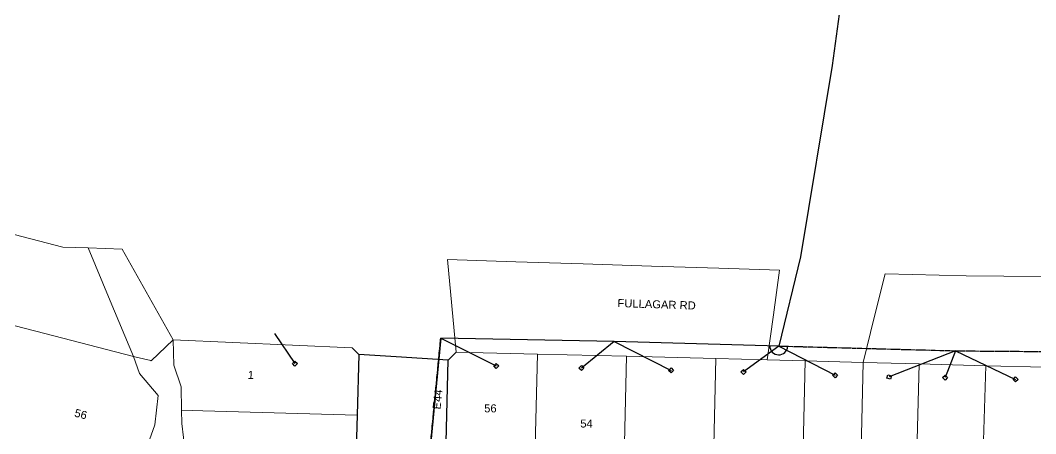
# Model space of a CAD drawing. Header units: metres. Extents: x 311639 to 313197, y 6256063 to 6257195.
# Drawn here: x 312360 to 312588.2, y 6256536.2 to 6256629.1 of the extents above; entities that cross this region are included whole.
import ezdxf
from ezdxf.enums import TextEntityAlignment as Align

# ---------------------------------------------------------------- set-up
doc = ezdxf.new("R2010")
doc.units = ezdxf.units.M
doc.linetypes.add('Cable Exist OH', pattern=[1, 1, 0])
doc.layers.get('0').update_dxf_attribs({"color": 6})
doc.layers.add('Cadastre Land Parcels_SP_EXT', color=9, linetype='Continuous', lineweight=5)
doc.layers.add('Cadastre Roads_SP_EXT', color=9, linetype='Continuous', lineweight=5)
doc.layers.add('Features_HIDE', color=1, linetype='Continuous', plot=False)
for name, color, linetype in [('Mains_HV_EXT', 7, 'Continuous'), ('Mains_LV_EXT', 7, 'Continuous'), ('Mains_SL_EXT', 7, 'Continuous'), ('OH_Details_SP_MISC', 7, 'Continuous'), ('Services_SP_EXT', 7, 'Continuous')]:
    doc.layers.add(name, color=color, linetype=linetype)
doc.styles.get("Standard").update_dxf_attribs({"font": 'arial.ttf'})
doc.linetypes.add('Cable P UG', pattern='A,6,-0.5,["P",Standard,S=1.7,R=0,X=0.5,Y=-1],-2.9', length=9.4)

# ---------------------------------------------------------------- blocks, each defined once
blk = doc.blocks.new('CCP_EXT')
at = {"flags": 9}
blk.add_attdef('NOTES', text='', height=0.2, dxfattribs=at).set_placement((0, -2), align=Align.MIDDLE_LEFT)
blk.add_wipeout([(0, 0.57), (0.57, 0), (0, -0.57), (-0.57, 0)])
blk.add_lwpolyline([(-0.57, 0), (0, 0.57), (0.57, 0), (0, -0.57), (-0.57, 0)])
at = {"flags": 1}
blk.add_attdef('Z', (0, 0), '', height=0.2, dxfattribs=at)
at = {"flags": 9}
for tag, p in [('CCP_TYPE', (0, 0)), ('CONSTRUCTED_VOLTAGE', (0, -0.2)), ('OPERATING_VOLTAGE', (0, -0.6)), ('ORIENTATION', (0, -0.8)), ('OWNED_BY', (0, -1)), ('STATE', (0, -1.8)), ('NO_PHASES', (0, -0.4)), ('USAGE', (0, -1.2)), ('LEGEND', (0, -1.4)), ('LIFE_SUPPORT', (0, -1.6))]:
    blk.add_attdef(tag, text='', height=0.2, dxfattribs=at).set_placement(p, align=Align.MIDDLE_LEFT)

msp = doc.modelspace()

# ---------------------------------------------------------------- linework, layer by layer
at = {"layer": 'Cadastre Land Parcels_SP_EXT', "linetype": 'Continuous'}
for points in [[(312385.42, 6256553.6), (312365.48, 6256558.73), (312356.51, 6256561.05), (312350.15, 6256536.13), (312350.59, 6256536.03), (312355.74, 6256533.52), (312360.47, 6256531.91), (312367.83, 6256529.45), (312376.07, 6256527.6), (312383.67, 6256528.15), (312388.29, 6256532.74), (312390.19, 6256538.19), (312390.96, 6256544.81), (312386.77, 6256549.73), (312385.42, 6256553.6)], [(312434.59, 6256555.55), (312394.34, 6256557.32), (312394.52, 6256551.62), (312396.11, 6256546.74), (312396.21, 6256541.53), (312401, 6256541.37), (312435.69, 6256540.41), (312436.11, 6256554.05), (312434.59, 6256555.55)], [(312476.26, 6256554.12), (312457.99, 6256554.59), (312456.17, 6256552.77), (312455.45, 6256522.03), (312475.41, 6256521.63), (312476.26, 6256554.12)], [(312496.29, 6256553.62), (312476.26, 6256554.12), (312475.41, 6256521.63), (312495.52, 6256521.1), (312496.29, 6256553.62)], [(312516.36, 6256553.11), (312496.29, 6256553.62), (312495.52, 6256521.1), (312495.26, 6256507.98), (312498.78, 6256507.89), (312513.36, 6256507.51), (312515.32, 6256507.47), (312516.36, 6256553.11)], [(312527.85, 6256552.82), (312516.36, 6256553.11), (312515.32, 6256507.47), (312527.97, 6256507.14), (312535.38, 6256506.95), (312536.42, 6256552.6), (312527.85, 6256552.82)], [(312549.43, 6256552.26), (312536.42, 6256552.6), (312535.38, 6256506.95), (312542.54, 6256506.76), (312548.4, 6256506.63), (312549.43, 6256552.26)], [(312562.04, 6256551.92), (312549.43, 6256552.26), (312548.4, 6256506.63), (312555.49, 6256506.43), (312557.28, 6256506.38), (312560.82, 6256506.3), (312562.04, 6256551.92)], [(312577.05, 6256551.51), (312562.04, 6256551.92), (312560.82, 6256506.3), (312571.87, 6256506), (312575.58, 6256505.91), (312577.05, 6256551.51)], [(312590.48, 6256551.16), (312577.05, 6256551.51), (312575.58, 6256505.91), (312586.55, 6256505.63), (312589.24, 6256505.56), (312590.48, 6256551.16)], [(312435.69, 6256540.41), (312401, 6256541.37), (312396.21, 6256541.53), (312396.27, 6256538.53), (312396.63, 6256535.34), (312396.25, 6256529.43), (312396.7, 6256526.84), (312396.43, 6256526.34), (312400.65, 6256526.16), (312435.29, 6256525.15), (312435.69, 6256540.41)]]:
    msp.add_lwpolyline(points, close=True, dxfattribs=at)
at = {"layer": 'Cadastre Roads_SP_EXT', "linetype": 'Continuous'}
for points in [[(312290.62, 6256598.65), (312290.55, 6256598.66), (312254.14, 6256608.11), (312251.69, 6256599), (312248.97, 6256588.87), (312290.38, 6256578.19), (312309.74, 6256573.16), (312329.29, 6256568.1), (312347.08, 6256563.49), (312356.51, 6256561.05), (312365.48, 6256558.73), (312385.42, 6256553.6), (312380.21, 6256566.09), (312375.25, 6256577.99), (312369.55, 6256578.17), (312290.62, 6256598.65)], [(312394.34, 6256557.32), (312389.61, 6256565.73), (312382.86, 6256577.74), (312379.08, 6256577.86), (312375.25, 6256577.99), (312380.21, 6256566.09), (312385.42, 6256553.6), (312386.01, 6256553.45), (312389.29, 6256552.66), (312389.43, 6256552.63), (312394.34, 6256557.32)]]:
    msp.add_lwpolyline(points, close=True, dxfattribs=at)
at = {"layer": 'Features_HIDE', "linetype": 'Continuous'}
msp.add_lwpolyline([(312456.17, 6256552.77), (312444.45, 6256553.52), (312436.11, 6256554.05), (312435.69, 6256540.41), (312435.29, 6256525.15), (312434.88, 6256510.75), (312434.34, 6256492.01), (312433.85, 6256475.1), (312442.54, 6256470.7), (312454.05, 6256464.86), (312455.11, 6256509.01), (312455.45, 6256522.03), (312456.17, 6256552.77)], close=True, dxfattribs=at)
at = {"layer": 'Mains_HV_EXT', "linetype": 'Cable Exist OH'}
msp.add_lwpolyline([(312451.21, 6256523.46), (312454.5, 6256557.68)], dxfattribs=at)
at = {"layer": 'Mains_LV_EXT', "linetype": 'Cable Exist OH'}
for points in [[(312454.5, 6256557.68), (312451.21, 6256523.46)], [(312570.23, 6256554.86), (312620.92, 6256554.46)]]:
    msp.add_lwpolyline(points, dxfattribs=at)
at = {"layer": 'Mains_LV_EXT', "linetype": 'Continuous'}
msp.add_lwpolyline([(312528.48, 6256555.99, 0.995271), (312532.48, 6256555.88)], format="xyb", dxfattribs=at)
at = {"layer": 'Mains_SL_EXT', "linetype": 'Cable Exist OH'}
msp.add_lwpolyline([(312454.5, 6256557.68), (312451.21, 6256523.46)], dxfattribs=at)

# ---------------------------------------------------------------- texts
at = {"layer": 'Cadastre Land Parcels_SP_EXT'}
for s, rotation, p in [('1', 357.5188, (312411.07, 6256548.57)), ('56', 345.5331, (312372.01, 6256540.12))]:
    msp.add_text(s, height=1.8, rotation=rotation, dxfattribs=at).set_placement(p)
for s, p in [('56', (312464.26, 6256541.03)), ('54', (312485.87, 6256537.62))]:
    msp.add_text(s, height=1.8, dxfattribs=at).set_placement(p)
at = {"layer": 'Cadastre Roads_SP_EXT'}
msp.add_text('FULLAGAR RD', height=1.8, rotation=358.1529, dxfattribs=at).set_placement((312494.2, 6256564.7))
at = {"layer": 'Mains_LV_EXT'}
msp.add_text('E44', height=1.8, rotation=84.4981, dxfattribs=at).set_placement((312454.44, 6256541.63))

# ---------------------------------------------------------------- next in the draw order: block references
at = {"layer": 'Services_SP_EXT'}
for p in [(312421.73, 6256551.98), (312466.98, 6256551.46), (312486.13, 6256550.97), (312506.26, 6256550.46), (312522.55, 6256550.1), (312543.15, 6256549.35), (312567.86, 6256548.85), (312583.72, 6256548.43)]:
    msp.add_blockref('CCP_EXT', p, dxfattribs=at)
at = {"layer": 'Services_SP_EXT', "rotation": 209.1319001234356}
msp.add_blockref('CCP_EXT', (312555.31, 6256548.98), dxfattribs=at)

# ---------------------------------------------------------------- next in the draw order: linework, layer by layer
at = {"layer": 'Cadastre Roads_SP_EXT', "linetype": 'Continuous'}
for points in [[(312471.39, 6256574.88), (312456.05, 6256575.37), (312457.02, 6256564.96), (312457.99, 6256554.59), (312476.26, 6256554.12), (312496.29, 6256553.62), (312516.36, 6256553.11), (312527.85, 6256552.82), (312529.27, 6256562.95), (312530.68, 6256572.96), (312517.04, 6256573.4), (312501.86, 6256573.89), (312486.55, 6256574.39), (312471.39, 6256574.88)], [(312572.63, 6256571.68), (312554.37, 6256572.17), (312551.94, 6256562.35), (312549.43, 6256552.26), (312562.04, 6256551.92), (312577.05, 6256551.51), (312590.48, 6256551.16), (312603.49, 6256550.89), (312616.91, 6256550.55), (312637.06, 6256550.04), (312647.79, 6256549.77), (312647.96, 6256559.86), (312648.14, 6256569.94), (312637.01, 6256570.24), (312621.2, 6256570.67), (312605.35, 6256571.1), (312589.53, 6256571.53), (312572.63, 6256571.68)]]:
    msp.add_lwpolyline(points, close=True, dxfattribs=at)
at = {"layer": 'Mains_HV_EXT', "linetype": 'Cable Exist OH'}
msp.add_lwpolyline([(312530.48, 6256555.94), (312570.23, 6256554.86), (312620.92, 6256554.46), (312777.71, 6256550.51)], dxfattribs=at)
at = {"layer": 'OH_Details_SP_MISC', "linetype": 'Cable P UG'}
msp.add_lwpolyline([(312547.67, 6256656.95), (312542.48, 6256619), (312535.37, 6256576), (312530.48, 6256555.94), (312493.47, 6256556.94), (312454.5, 6256557.68), (312451.21, 6256523.46), (312450.61, 6256502.97), (312449.88, 6256480.61), (312449.45, 6256444.99), (312448.26, 6256416.35), (312446.82, 6256374.39)], dxfattribs=at)
at = {"layer": 'Services_SP_EXT'}
for points in [[(312417.14, 6256558.78), (312421.73, 6256551.98)], [(312454.5, 6256557.68), (312466.98, 6256551.46)], [(312493.47, 6256556.94), (312486.13, 6256550.97)], [(312493.47, 6256556.94), (312506.26, 6256550.46)], [(312530.48, 6256555.94), (312522.55, 6256550.1)], [(312530.48, 6256555.94), (312543.15, 6256549.35)], [(312570.23, 6256554.86), (312555.31, 6256548.98)], [(312570.23, 6256554.86), (312567.86, 6256548.85)], [(312570.23, 6256554.86), (312583.72, 6256548.43)]]:
    msp.add_lwpolyline(points, dxfattribs=at)

doc.saveas('drawing.dxf')
